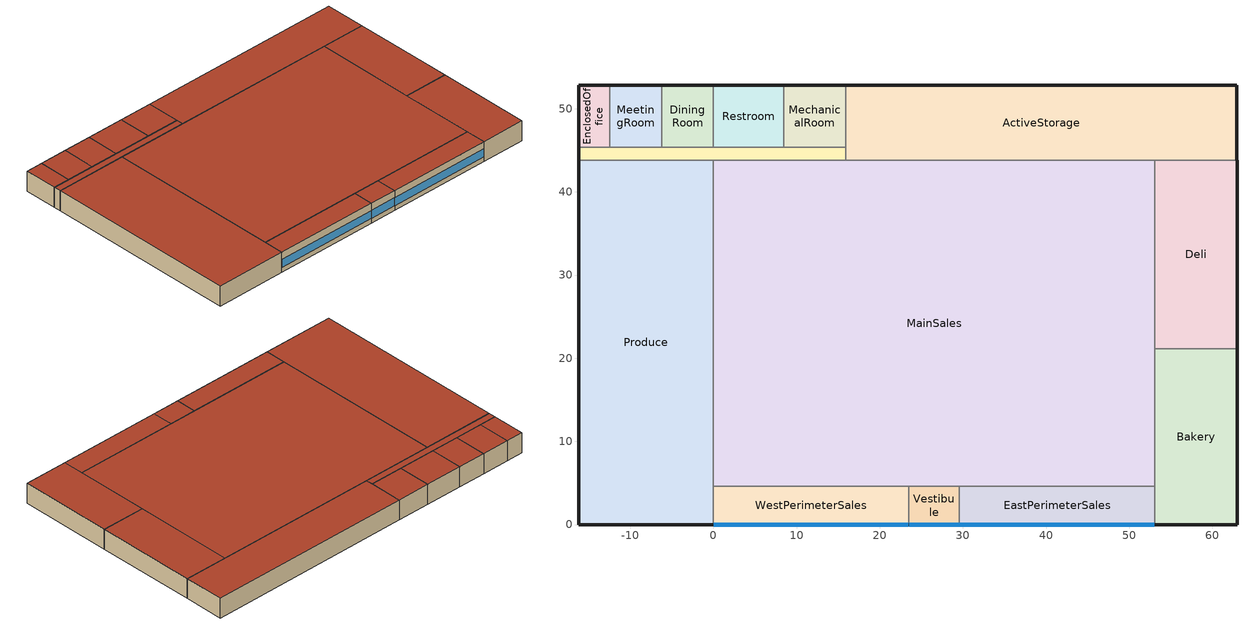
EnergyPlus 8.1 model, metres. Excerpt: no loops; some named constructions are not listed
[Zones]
WestPerimeterSales
 floor ground (WestPerimeterSales Slab Construction): 23.48,0 0,0 0,4.57 23.48,4.57 z0
 wall outside (Mass Ext Wall): 0,0 23.48,0 z0:4.57
 wall to MainSales (Air Wall): 23.48,4.57 0,4.57 z0:4.57
 wall to Vestibule (Air Wall): 23.48,0 23.48,4.57 z0:4.57
 wall to Produce (Air Wall): 0,4.57 0,0 z0:4.57
 window (Window Construction): 0.05,0 23.43,0 z1.1:2.94
 roof outside (IEAD Roof): 0,0 23.48,0 23.48,4.57 0,4.57 z4.57
Bakery
 floor ground (Bakery Slab Construction): 62.96,21.12 62.96,0 53.06,0 53.06,21.12 z0
 wall outside (Mass Ext Wall): 53.06,0 62.96,0 62.96,21.12 z0:4.57
 wall to Deli (Int Wall): 62.96,21.12 53.06,21.12 z0:4.57
 wall to MainSales (Air Wall): 53.06,21.12 53.06,4.57 z0:4.57
 wall to EastPerimeterSales (Air Wall): 53.06,4.57 53.06,0 z0:4.57
 roof outside (IEAD Roof): 62.96,0 62.96,21.12 53.06,21.12 53.06,0 z4.57
Produce
 floor ground (Produce Slab Construction): -16.23,43.82 0,43.82 0,0 -16.23,0 z0
 wall outside (Mass Ext Wall): -16.23,43.82 -16.23,0 0,0 z0:4.57
 wall to Corridor (Int Wall): 0,43.82 -16.23,43.82 z0:4.57
 wall to MainSales (Air Wall): 0,4.57 0,43.82 z0:4.57
 roof outside (IEAD Roof): 0,43.82 -16.23,43.82 -16.23,0 0,0 z4.57
Deli
 floor ground (Deli Slab Construction): 53.06,43.82 62.96,43.82 62.96,21.12 53.06,21.12 z0
 wall outside (Mass Ext Wall): 62.96,21.12 62.96,43.82 z0:4.57
 wall to ActiveStorage (Int Wall): 62.96,43.82 53.06,43.82 z0:4.57
 wall to MainSales (Air Wall): 53.06,43.82 53.06,21.12 z0:4.57
 roof outside (IEAD Roof): 62.96,43.82 53.06,43.82 53.06,21.12 62.96,21.12 z4.57
MainSales
 floor ground (MainSales Slab Construction): 0,4.57 0,43.82 53.06,43.82 53.06,4.57 z0
 wall to ActiveStorage (Int Wall): 53.06,43.82 15.92,43.82 z0:4.57
 wall to EastPerimeterSales (Air Wall): 29.58,4.57 53.06,4.57 z0:4.57
 wall to Vestibule (Air Wall): 23.48,4.57 29.58,4.57 z0:4.57
 wall to Corridor (Int Wall): 15.92,43.82 0,43.82 z0:4.57
 roof outside (IEAD Roof): 0,43.82 0,4.57 53.06,4.57 53.06,43.82 z4.57
Corridor
 floor ground (Corridor Slab Construction): -16.23,43.82 -16.23,45.36 15.92,45.36 15.92,43.82 z0
 wall outside (Mass Ext Wall): -16.23,45.36 -16.23,43.82 z0:4.57
 wall to EnclosedOffice (Int Wall): -12.49,45.36 -16.23,45.36 z0:4.57
 wall to ActiveStorage (Int Wall): 15.92,43.82 15.92,45.36 z0:4.57
 wall to MechanicalRoom (Int Wall): 15.92,45.36 8.43,45.36 z0:4.57
 wall to MeetingRoom (Int Wall): -6.25,45.36 -12.49,45.36 z0:4.57
 wall to DiningRoom (Int Wall): 0,45.36 -6.25,45.36 z0:4.57
 wall to Restroom (Int Wall): 8.43,45.36 0,45.36 z0:4.57
 roof outside (IEAD Roof): -16.23,45.36 -16.23,43.82 15.92,43.82 15.92,45.36 z4.57
Restroom
 floor ground (Restroom Slab Construction): 8.43,52.8 8.43,45.36 0,45.36 0,52.8 z0
 wall outside (Mass Ext Wall): 8.43,52.8 0,52.8 z0:4.57
 wall to MechanicalRoom (Int Wall): 8.43,45.36 8.43,52.8 z0:4.57
 wall to DiningRoom (Int Wall): 0,52.8 0,45.36 z0:4.57
 roof outside (IEAD Roof): 8.43,45.36 8.43,52.8 0,52.8 0,45.36 z4.57
MechanicalRoom
 floor ground (MechanicalRoom Slab Construction): 15.92,45.36 8.43,45.36 8.43,52.8 15.92,52.8 z0
 wall outside (Mass Ext Wall): 15.92,52.8 8.43,52.8 z0:4.57
 wall to ActiveStorage (Int Wall): 15.92,45.36 15.92,52.8 z0:4.57
 roof outside (IEAD Roof): 15.92,45.36 15.92,52.8 8.43,52.8 8.43,45.36 z4.57
Vestibule
 floor ground (Vestibule Slab Construction): 29.58,4.57 29.58,0 23.48,0 23.48,4.57 z0
 wall outside (Mass Ext Wall): 23.48,0 29.58,0 z0:4.57
 wall to EastPerimeterSales (Air Wall): 29.58,0 29.58,4.57 z0:4.57
 window (Window Construction): 23.53,0 29.53,0 z1.1:2.94
 roof outside (IEAD Roof): 29.58,0 29.58,4.57 23.48,4.57 23.48,0 z4.57
EastPerimeterSales
 floor ground (EastPerimeterSales Slab Construction): 53.06,4.57 53.06,0 29.58,0 29.58,4.57 z0
 wall outside (Mass Ext Wall): 29.58,0 53.06,0 z0:4.57
 window (Window Construction): 29.63,0 53.01,0 z1.1:2.94
 roof outside (IEAD Roof): 53.06,0 53.06,4.57 29.58,4.57 29.58,0 z4.57
ActiveStorage
 floor ground (ActiveStorage Slab Construction): 15.92,43.82 15.92,52.8 62.96,52.8 62.96,43.82 z0
 wall outside (Mass Ext Wall): 62.96,43.82 62.96,52.8 15.92,52.8 z0:4.57
 roof outside (IEAD Roof): 15.92,43.82 62.96,43.82 62.96,52.8 15.92,52.8 z4.57
DiningRoom
 floor ground (DiningRoom Slab Construction): 0,52.8 0,45.36 -6.25,45.36 -6.25,52.8 z0
 wall outside (Mass Ext Wall): 0,52.8 -6.25,52.8 z0:4.57
 wall to MeetingRoom (Int Wall): -6.25,52.8 -6.25,45.36 z0:4.57
 roof outside (IEAD Roof): 0,45.36 0,52.8 -6.25,52.8 -6.25,45.36 z4.57
MeetingRoom
 floor ground (MeetingRoom Slab Construction): -12.49,52.8 -6.25,52.8 -6.25,45.36 -12.49,45.36 z0
 wall outside (Mass Ext Wall): -6.25,52.8 -12.49,52.8 z0:4.57
 wall to EnclosedOffice (Int Wall): -12.49,52.8 -12.49,45.36 z0:4.57
 roof outside (IEAD Roof): -6.25,52.8 -12.49,52.8 -12.49,45.36 -6.25,45.36 z4.57
EnclosedOffice
 floor ground (EnclosedOffice Slab Construction): -16.23,45.36 -16.23,52.8 -12.49,52.8 -12.49,45.36 z0
 wall outside (Mass Ext Wall): -12.49,52.8 -16.23,52.8 -16.23,45.36 z0:4.57
 roof outside (IEAD Roof): -16.23,52.8 -16.23,45.36 -12.49,45.36 -12.49,52.8 z4.57
[Schedule:Compact]
AirSys01_SAT_Sch; AirSys02_SAT_Sch; AirSys03_SAT_Sch; AirSys04_SAT_Sch; AirSys05_SAT_Sch; AirSys06_SAT_Sch; AirSys07_SAT_Sch; AirSys08_SAT_Sch; AirSys09_SAT_Sch; AirSys10_SAT_Sch; AirSys11_SAT_Sch; AirSys12_SAT_Sch; AirSys13_SAT_Sch; AirSys14_SAT_Sch: Through: 12/31, For: AllDays, Until: 24:00, 12.8
VAV SAT Sch: Through: 12/31, For: AllDays, Until: 24:00, 11.11
Econ SAT Sch: Through: 12/31, For: AllDays, Until: 24:00, 12.78
[Curve:Bicubic]
Name | Coefficient1 Constant | Coefficient2 x | Coefficient3 x**2 | Coefficient4 y | Coefficient5 y**2 | Coefficient6 x*y | Coefficient7 x**3 | Coefficient8 y**3 | Coefficient9 x**2*y | Coefficient10 x*y**2 | Minimum Value of x {BasedOnField A2} | Maximum Value of x {BasedOnField A2} | Minimum Value of y {BasedOnField A3} | Maximum Value of y {BasedOnField A3}
Low Temp Comp Pwr Curve | 29669.3 | 1027.63 | 18.1066 | -442.2 | 11.1335 | -20.3805 | 0.139981 | -0.0588669 | -0.218452 | 0.203858 | -40 | -17.8 | 4.4 | 54.4
Low Temp Comp Cap Curve | 170752 | 6102.9 | 78.262 | -2959.43 | 19.7877 | -90.9581 | 0.435965 | -0.0411577 | -0.608846 | 0.459133 | -40 | 17.8 | 4.4 | 54.4
Med Temp Comp Pwr Curve | 7438.92 | -269.598 | -9.8561 | 553.573 | -3.38589 | 14.8658 | -0.100796 | 0.00982279 | 0.0973624 | -0.0396752 | -23.3 | 7.2 | 10 | 60
Med Temp Comp Cap Curve | 151166 | 5266.35 | 60.6727 | -1851.56 | 5.73133 | -46.9277 | 0.136401 | -0.0356979 | -0.403054 | -0.0392905 | -23.3 | -7.2 | 10 | 60
